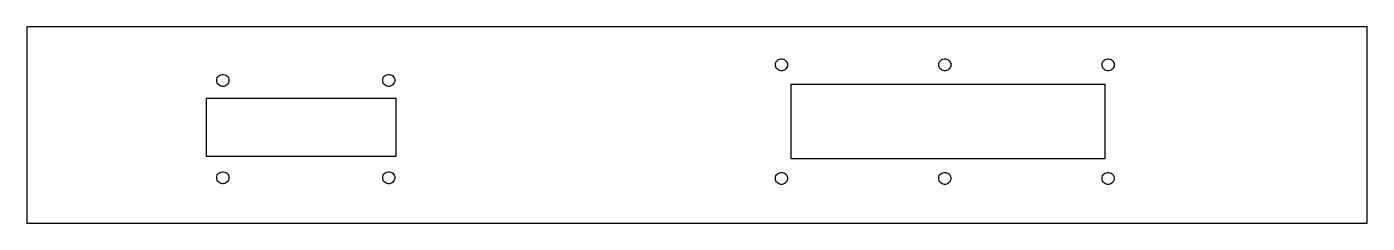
# Model space of a CAD drawing. Extents: x 0 to 410, y 0 to 60.
import ezdxf

# ---------------------------------------------------------------- set-up
doc = ezdxf.new("R2010")
doc.units = 0
doc.layers.add('Layer_1', color=7, linetype='CONTINUOUS')

msp = doc.modelspace()

# ---------------------------------------------------------------- linework, layer by layer
at = {"layer": 'Layer_1', "color": 7}
for points in [[(410.0512, 60.25121), (0.248798, 60.25121), (0.248798, 0.2488), (410.0512, 0.2488)], [(230.77586, 46.81501), (230.39731, 46.89471), (230.04473, 47.0507), (229.73216, 47.27619), (229.47358, 47.56098), (229.28068, 47.89298), (229.16063, 48.25747), (229.12063, 48.6388), (229.16063, 49.0202), (229.28068, 49.38468), (229.47358, 49.71669), (229.73216, 50.00147), (230.04473, 50.22659), (230.39731, 50.38258), (230.77586, 50.46228), (231.16139, 50.46228), (231.53995, 50.38258), (231.89252, 50.22659), (232.20509, 50.00147), (232.46367, 49.71669), (232.65657, 49.38468), (232.77662, 49.0202), (232.81662, 48.6388), (232.77662, 48.25747), (232.65657, 47.89298), (232.46367, 47.56098), (232.20509, 47.27619), (231.89252, 47.0507), (231.53995, 46.89471), (231.16139, 46.81501)], [(280.71523, 46.81501), (280.33668, 46.89471), (279.9841, 47.0507), (279.67154, 47.27619), (279.41295, 47.56098), (279.22005, 47.89298), (279.10038, 48.25747), (279.06038, 48.6388), (279.10038, 49.0202), (279.22005, 49.38468), (279.41295, 49.71669), (279.67154, 50.00147), (279.9841, 50.22659), (280.33668, 50.38258), (280.71523, 50.46228), (281.10076, 50.46228), (281.47928, 50.38258), (281.83186, 50.22659), (282.14443, 50.00147), (282.40301, 49.71669), (282.59591, 49.38468), (282.71557, 49.0202), (282.75557, 48.6388), (282.71557, 48.25747), (282.59591, 47.89298), (282.40301, 47.56098), (282.14443, 47.27619), (281.83186, 47.0507), (281.47928, 46.89471), (281.10076, 46.81501)], [(330.6546, 46.81501), (330.27606, 46.89471), (329.92347, 47.0507), (329.61091, 47.27619), (329.35232, 47.56098), (329.15942, 47.89298), (329.03976, 48.25747), (328.99976, 48.6388), (329.03976, 49.0202), (329.15942, 49.38468), (329.35232, 49.71669), (329.61091, 50.00147), (329.92347, 50.22659), (330.27606, 50.38258), (330.6546, 50.46228), (331.04011, 50.46228), (331.41865, 50.38258), (331.77124, 50.22659), (332.0838, 50.00147), (332.34238, 49.71669), (332.53529, 49.38468), (332.65495, 49.0202), (332.69495, 48.6388), (332.65495, 48.25747), (332.53529, 47.89298), (332.34238, 47.56098), (332.0838, 47.27619), (331.77124, 47.0507), (331.41865, 46.89471), (331.04011, 46.81501)], [(59.982868, 42.05526), (59.604996, 42.13496), (59.252038, 42.29095), (58.939474, 42.51644), (58.68089, 42.80123), (58.487613, 43.13323), (58.368324, 43.49771), (58.327934, 43.87904), (58.368324, 44.26045), (58.487613, 44.62493), (58.68089, 44.95693), (58.939474, 45.24172), (59.252038, 45.46683), (59.604996, 45.62282), (59.982868, 45.70252), (60.369196, 45.70252), (60.747029, 45.62282), (61.099987, 45.46683), (61.412552, 45.24172), (61.671136, 44.95693), (61.864035, 44.62493), (61.983324, 44.26045), (62.023724, 43.87904), (61.983324, 43.49771), (61.864035, 43.13323), (61.671136, 42.80123), (61.412552, 42.51644), (61.099987, 42.29095), (60.747029, 42.13496), (60.369196, 42.05526)], [(110.72166, 42.05526), (110.34311, 42.13496), (109.99053, 42.29095), (109.67797, 42.51644), (109.41938, 42.80123), (109.22648, 43.13323), (109.10644, 43.49771), (109.06644, 43.87904), (109.10644, 44.26045), (109.22648, 44.62493), (109.41938, 44.95693), (109.67797, 45.24172), (109.99053, 45.46683), (110.34311, 45.62282), (110.72166, 45.70252), (111.10716, 45.70252), (111.48571, 45.62282), (111.83829, 45.46683), (112.15085, 45.24172), (112.40944, 44.95693), (112.60234, 44.62493), (112.72238, 44.26045), (112.76238, 43.87904), (112.72238, 43.49771), (112.60234, 43.13323), (112.40944, 42.80123), (112.15085, 42.51644), (111.83829, 42.29095), (111.48571, 42.13496), (111.10716, 42.05526)], [(233.96501, 19.8827), (233.96501, 42.68977), (329.84858, 42.68977), (329.84858, 19.8827)], [(55.182083, 20.57681), (55.182083, 38.42583), (113.11173, 38.42583), (113.11173, 20.57681)], [(59.982868, 12.30691), (59.604996, 12.38661), (59.252038, 12.5426), (58.939474, 12.76809), (58.68089, 13.05288), (58.487613, 13.38488), (58.368324, 13.74936), (58.327934, 14.13069), (58.368324, 14.5121), (58.487613, 14.87658), (58.68089, 15.20858), (58.939474, 15.49337), (59.252038, 15.71848), (59.604996, 15.87447), (59.982868, 15.95417), (60.369196, 15.95417), (60.747029, 15.87447), (61.099987, 15.71848), (61.412552, 15.49337), (61.671136, 15.20858), (61.864035, 14.87658), (61.983324, 14.5121), (62.023724, 14.13069), (61.983324, 13.74936), (61.864035, 13.38488), (61.671136, 13.05288), (61.412552, 12.76809), (61.099987, 12.5426), (60.747029, 12.38661), (60.369196, 12.30691)], [(110.72166, 12.30691), (110.34311, 12.38661), (109.99053, 12.5426), (109.67797, 12.76809), (109.41938, 13.05288), (109.22648, 13.38488), (109.10644, 13.74936), (109.06644, 14.13069), (109.10644, 14.5121), (109.22648, 14.87658), (109.41938, 15.20858), (109.67797, 15.49337), (109.99053, 15.71848), (110.34311, 15.87447), (110.72166, 15.95417), (111.10716, 15.95417), (111.48571, 15.87447), (111.83829, 15.71848), (112.15085, 15.49337), (112.40944, 15.20858), (112.60234, 14.87658), (112.72238, 14.5121), (112.76238, 14.13069), (112.72238, 13.74936), (112.60234, 13.38488), (112.40944, 13.05288), (112.15085, 12.76809), (111.83829, 12.5426), (111.48571, 12.38661), (111.10716, 12.30691)], [(230.77586, 12.10862), (230.39731, 12.18832), (230.04473, 12.34432), (229.73216, 12.5698), (229.47358, 12.85459), (229.28068, 13.18659), (229.16063, 13.55146), (229.12063, 13.93279), (229.16063, 14.31415), (229.28068, 14.67901), (229.47358, 15.01102), (229.73216, 15.2958), (230.04473, 15.52092), (230.39731, 15.67691), (230.77586, 15.75661), (231.16139, 15.75661), (231.53995, 15.67691), (231.89252, 15.52092), (232.20509, 15.2958), (232.46367, 15.01102), (232.65657, 14.67901), (232.77662, 14.31415), (232.81662, 13.93279), (232.77662, 13.55146), (232.65657, 13.18659), (232.46367, 12.85459), (232.20509, 12.5698), (231.89252, 12.34432), (231.53995, 12.18832), (231.16139, 12.10862)], [(280.71523, 12.10862), (280.33668, 12.18832), (279.9841, 12.34432), (279.67154, 12.5698), (279.41295, 12.85459), (279.22005, 13.18659), (279.10038, 13.55146), (279.06038, 13.93279), (279.10038, 14.31415), (279.22005, 14.67901), (279.41295, 15.01102), (279.67154, 15.2958), (279.9841, 15.52092), (280.33668, 15.67691), (280.71523, 15.75661), (281.10076, 15.75661), (281.47928, 15.67691), (281.83186, 15.52092), (282.14443, 15.2958), (282.40301, 15.01102), (282.59591, 14.67901), (282.71557, 14.31415), (282.75557, 13.93279), (282.71557, 13.55146), (282.59591, 13.18659), (282.40301, 12.85459), (282.14443, 12.5698), (281.83186, 12.34432), (281.47928, 12.18832), (281.10076, 12.10862)], [(330.6546, 12.10862), (330.27606, 12.18832), (329.92347, 12.34432), (329.61091, 12.5698), (329.35232, 12.85459), (329.15942, 13.18659), (329.03976, 13.55146), (328.99976, 13.93279), (329.03976, 14.31415), (329.15942, 14.67901), (329.35232, 15.01102), (329.61091, 15.2958), (329.92347, 15.52092), (330.27606, 15.67691), (330.6546, 15.75661), (331.04011, 15.75661), (331.41865, 15.67691), (331.77124, 15.52092), (332.0838, 15.2958), (332.34238, 15.01102), (332.53529, 14.67901), (332.65495, 14.31415), (332.69495, 13.93279), (332.65495, 13.55146), (332.53529, 13.18659), (332.34238, 12.85459), (332.0838, 12.5698), (331.77124, 12.34432), (331.41865, 12.18832), (331.04011, 12.10862)]]:
    msp.add_lwpolyline(points, close=True, dxfattribs=at)

doc.saveas('drawing.dxf')
